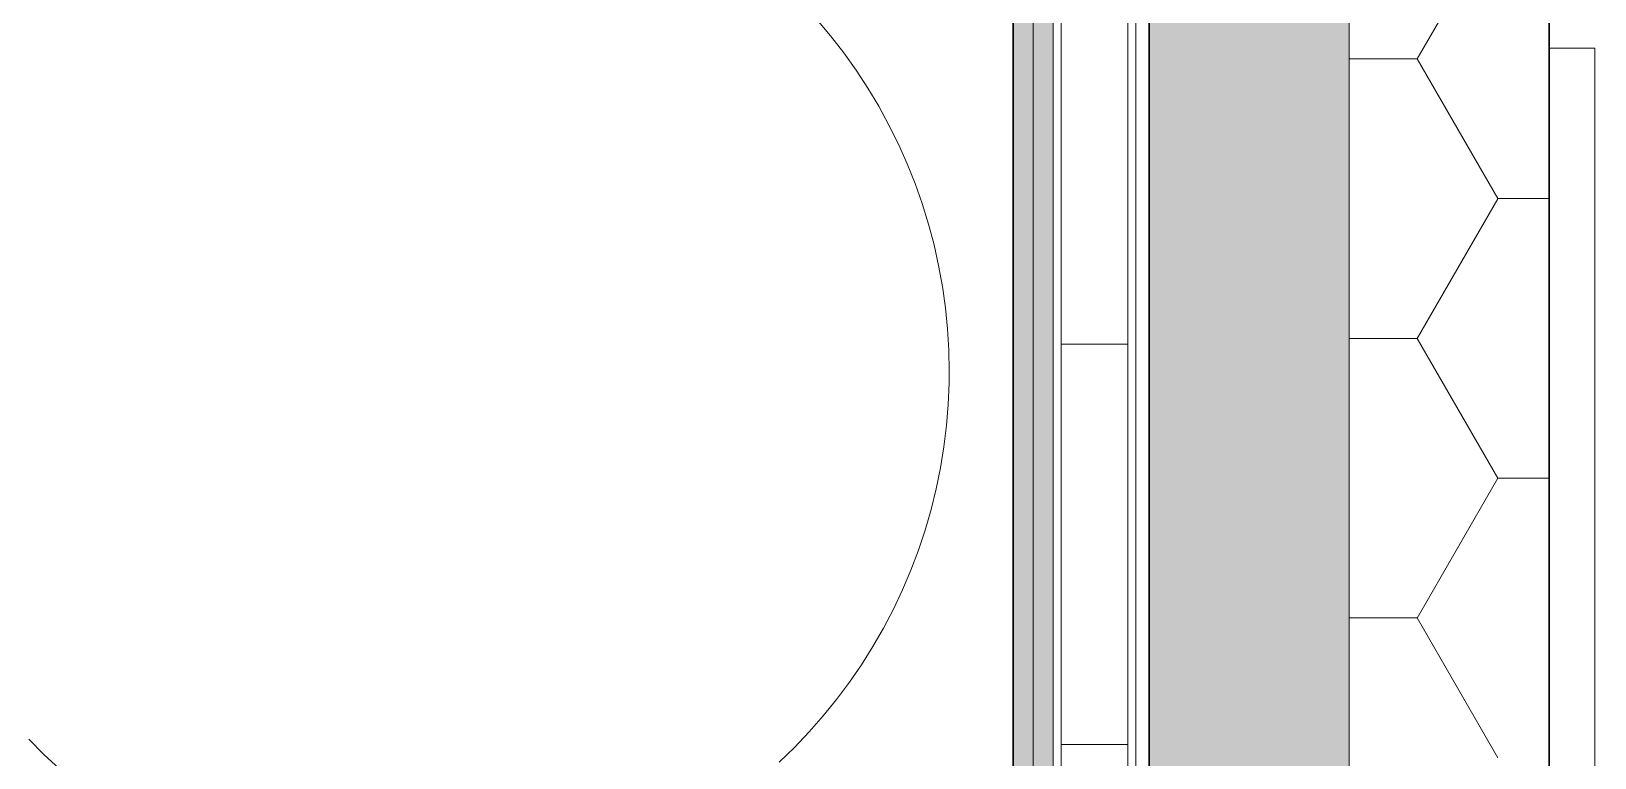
# Model space of a CAD drawing. Header units: millimetres. Extents: x 155920 to 295199, y -4084 to 97293.
# Drawn here: x 230003 to 231175, y 31017 to 31562 of the extents above; entities that cross this region are included whole.
import ezdxf

# ---------------------------------------------------------------- set-up
doc = ezdxf.new("R2010")
doc.units = ezdxf.units.MM
doc.header["$MEASUREMENT"] = 0
for name, color, linetype, lineweight in [('A-GLAZ-CURT', 7, 'CONTINUOUS', 9), ('A-WALL', 7, 'CONTINUOUS', 9), ('A-WALL-PATT', 7, 'CONTINUOUS', 25), ('I-FURN', 8, 'CONTINUOUS', 9), ('I-WALL', 7, 'CONTINUOUS', 9)]:
    doc.layers.add(name, color=color, linetype=linetype, lineweight=lineweight)

msp = doc.modelspace()

# ---------------------------------------------------------------- hatches: boundary and pattern name
at = {"layer": 'A-WALL-PATT', "lineweight": 9}
h = msp.add_hatch(color=256, dxfattribs=at)
h.paths.add_polyline_path([(230896.1, 15085.3), (230990.8, 15085.3), (230990.8, 17415.3), (230840.8, 17415.3), (230840.8, 15085.3)], flags=0)
h.paths.add_polyline_path([(230990.8, 23949.3), (230990.8, 26710.3), (230985, 26696.2), (230970.8, 26690.3), (230860.8, 26690.3), (230846.7, 26696.2), (230840.8, 26710.3), (230840.8, 23949.3), (230896.1, 23949.3)], flags=0)
h.paths.add_polyline_path([(230970.8, 26700.3), (230977.9, 26703.3), (230980.8, 26710.3), (230980.8, 26770.3), (230977.9, 26777.4), (230970.8, 26780.3), (230860.8, 26780.3), (230853.8, 26777.4), (230850.8, 26770.3), (230850.8, 26710.3), (230853.8, 26703.3), (230860.8, 26700.3), (230896.1, 26700.3)], flags=0)
h.paths.add_polyline_path([(230990.8, 26770.3), (230990.8, 26790.3), (230970.8, 26790.3), (230985, 26784.5), (230989.9, 26772.6)], flags=0)
h.paths.add_polyline_path([(230840.8, 26770.3), (230846.7, 26784.5), (230860.8, 26790.3), (230840.8, 26790.3), (230840.8, 26777.4)], flags=0)
h.paths.add_polyline_path([(230846.7, 28449.3), (230990.8, 28449.3), (230990.8, 28469.3), (230985, 28455.2), (230970.8, 28449.3), (230860.8, 28449.3), (230846.7, 28455.2), (230840.8, 28469.3), (230840.8, 28449.3)], flags=0)
h.paths.add_polyline_path([(230860.8, 28459.3), (230970.8, 28459.3), (230977.9, 28462.3), (230980.8, 28469.3), (230980.8, 28529.3), (230977.9, 28536.4), (230970.8, 28539.3), (230860.8, 28539.3), (230853.8, 28536.4), (230850.8, 28529.3), (230850.8, 28469.3), (230853.8, 28462.3)], flags=0)
h.paths.add_polyline_path([(230840.8, 28529.3), (230846.7, 28543.5), (230860.8, 28549.3), (230970.8, 28549.3), (230985, 28543.5), (230990.8, 28529.3), (230990.8, 34347.3), (230840.8, 34347.3), (230840.8, 28536.4)], flags=0)
at = {"layer": 'A-WALL-PATT', "lineweight": 5}
for points in [[(230753.8, 29907.3), (230768.8, 29907.3), (230768.8, 34275.3), (230753.8, 34275.3), (230753.8, 29920.8)], [(230738.8, 29907.3), (230753.8, 29907.3), (230753.8, 34260.3), (230738.8, 34260.3), (230738.8, 29920.8)]]:
    msp.add_hatch(color=256, dxfattribs=at).paths.add_polyline_path(points, flags=0)

# ---------------------------------------------------------------- linework, layer by layer
at = {"layer": 'A-GLAZ-CURT', "lineweight": 20}
for p, q in [((231140.8, 31549.3), (231140.8, 30065.3)), ((231174.8, 31549.3), (231140.8, 31549.3)), ((231174.8, 30065.3), (231174.8, 31549.3))]:
    msp.add_line(p, q, dxfattribs=at)
at = {"layer": 'A-WALL'}
for p, q in [((230830.8, 34337.3), (230830.8, 29907.3)), ((230990.8, 34347.3), (230990.8, 28529.3)), ((230824.8, 34331.3), (230824.8, 29907.3)), ((230774.8, 34281.3), (230774.8, 29907.3)), ((230768.8, 34275.3), (230768.8, 29907.3)), ((230753.8, 34260.3), (230753.8, 29907.3))]:
    msp.add_line(p, q, dxfattribs=at)
at = {"layer": 'A-WALL', "lineweight": 30}
for p, q in [((230840.8, 34347.3), (230840.8, 29907.3)), ((231140.8, 28449.3), (231140.8, 34347.3))]:
    msp.add_line(p, q, dxfattribs=at)
at = {"layer": 'A-WALL-PATT', "linetype": 'Continuous', "lineweight": 9}
for p, q in [((231041.8, 31541.1), (231102.2, 31645.8)), ((230990.8, 31541.2), (231041.7, 31541.2)), ((231102.3, 31436.4), (231041.8, 31541.2)), ((231041.8, 31331.5), (231102.2, 31436.3)), ((231102.2, 31436.4), (231140.8, 31436.4)), ((231102.2, 31436.3), (231102.2, 31436.3)), ((231102.2, 31436.3), (231102.2, 31436.3)), ((230774.8, 31327.3), (230824.8, 31327.3)), ((230990.8, 31331.7), (231041.7, 31331.7)), ((231102.3, 31226.9), (231041.8, 31331.7)), ((231041.8, 31122), (231102.2, 31226.8)), ((231102.2, 31226.9), (231140.8, 31226.9)), ((231102.2, 31226.8), (231102.2, 31226.8)), ((231102.2, 31226.8), (231102.2, 31226.8)), ((230990.8, 31122.2), (231041.7, 31122.2)), ((231102.3, 31017.4), (231041.8, 31122.2)), ((230774.8, 31027.3), (230824.8, 31027.3))]:
    msp.add_line(p, q, dxfattribs=at)
at = {"layer": 'I-FURN'}
for p, q in [((230602, 31558.4), (230591.7, 31570.6)), ((230611.9, 31545.7), (230602, 31558.4)), ((230621.2, 31532.7), (230611.9, 31545.7)), ((230629.9, 31519.3), (230621.2, 31532.7)), ((230638.1, 31505.6), (230629.9, 31519.3)), ((230645.8, 31491.6), (230638.1, 31505.6)), ((230652.9, 31477.2), (230645.8, 31491.6)), ((230659.4, 31462.6), (230652.9, 31477.2)), ((230665.4, 31447.8), (230659.4, 31462.6)), ((230670.7, 31432.7), (230665.4, 31447.8)), ((230675.4, 31417.4), (230670.7, 31432.7)), ((230679.6, 31401.9), (230675.4, 31417.4)), ((230683, 31386.3), (230679.6, 31401.9)), ((230685.9, 31370.6), (230683, 31386.3)), ((230688.1, 31354.7), (230685.9, 31370.6)), ((230689.7, 31338.8), (230688.1, 31354.7)), ((230690.7, 31322.9), (230689.7, 31338.8)), ((230691, 31306.9), (230690.7, 31322.9)), ((230690.9, 31298.2), (230691, 31306.9)), ((230690.3, 31282.2), (230690.9, 31298.2)), ((230689, 31266.3), (230690.3, 31282.2)), ((230687, 31250.4), (230689, 31266.3)), ((230684.4, 31234.6), (230687, 31250.4)), ((230681.2, 31218.9), (230684.4, 31234.6)), ((230677.4, 31203.4), (230681.2, 31218.9)), ((230673, 31188), (230677.4, 31203.4)), ((230667.9, 31172.9), (230673, 31188)), ((230662.2, 31157.9), (230667.9, 31172.9)), ((230656, 31143.2), (230662.2, 31157.9)), ((230649.2, 31128.7), (230656, 31143.2)), ((230641.7, 31114.5), (230649.2, 31128.7)), ((230633.8, 31100.7), (230641.7, 31114.5)), ((230625.3, 31087.1), (230633.8, 31100.7)), ((230616.2, 31073.9), (230625.3, 31087.1)), ((230606.6, 31061.1), (230616.2, 31073.9)), ((230596.5, 31048.7), (230606.6, 31061.1)), ((230586, 31036.7), (230596.5, 31048.7)), ((230574.9, 31025.1), (230586, 31036.7)), ((230001.1, 31031.3), (230012.3, 31019.9)), ((230563.4, 31014), (230574.9, 31025.1)), ((230012.3, 31019.9), (230024, 31009))]:
    msp.add_line(p, q, dxfattribs=at)
at = {"layer": 'I-WALL', "lineweight": 30}
for p, q in [((230840.8, 29907.3), (230840.8, 34347.3)), ((230738.8, 34245.3), (230738.8, 29907.3))]:
    msp.add_line(p, q, dxfattribs=at)

doc.saveas('drawing.dxf')
